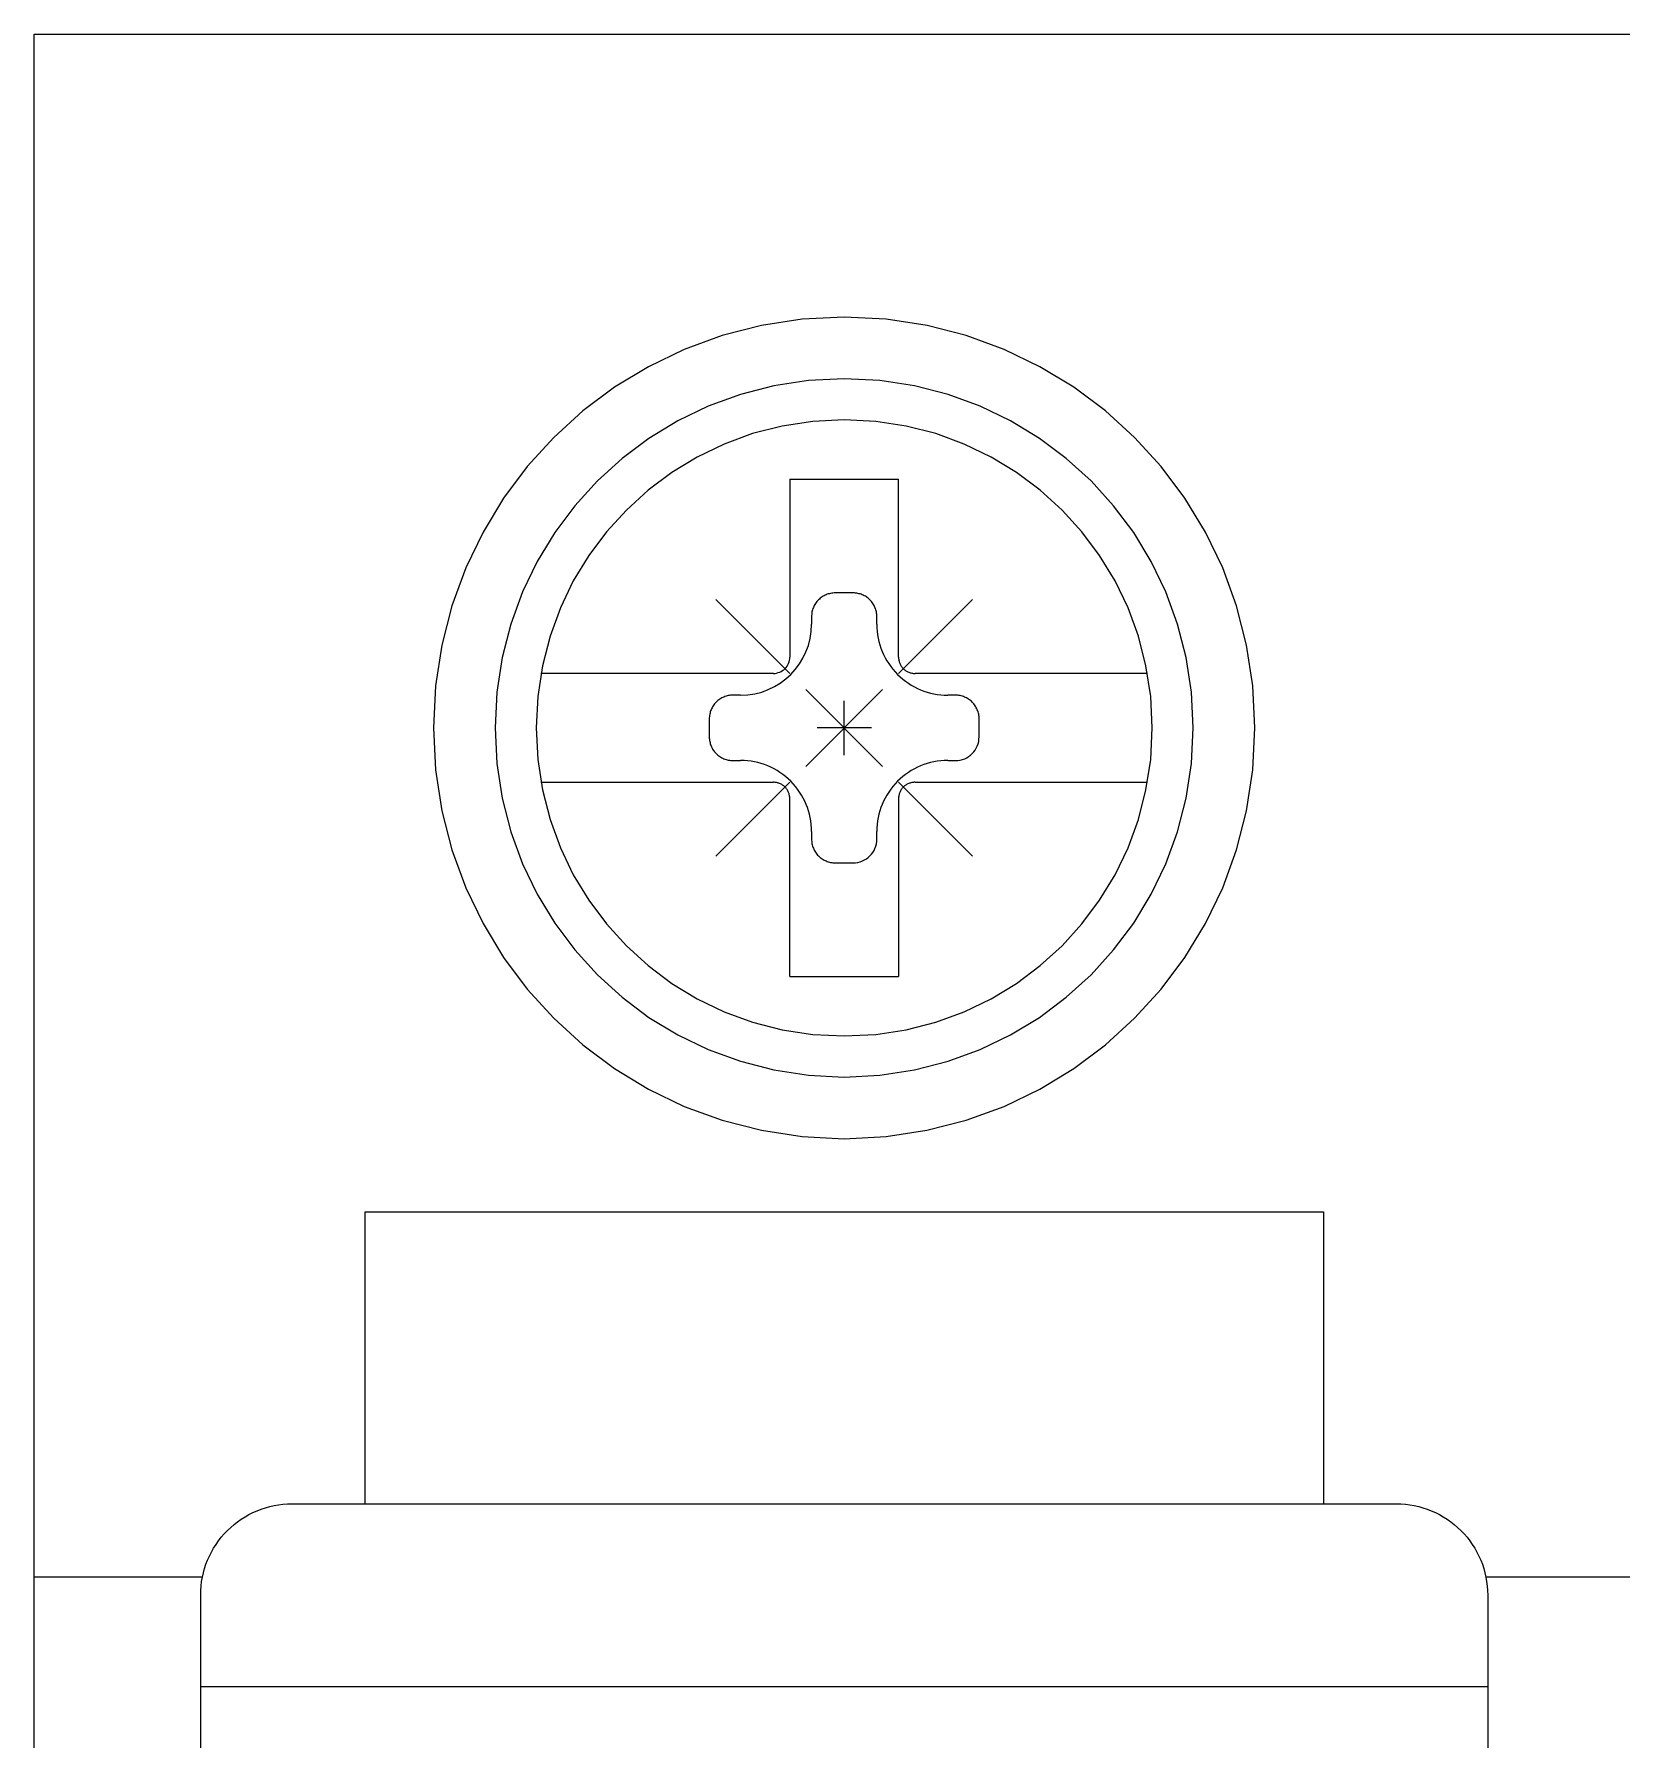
# Model space of a CAD drawing. Header units: millimetres. Extents: x 173893 to 258446, y -176540 to -123824.
# Drawn here: x 199083.38 to 199100.99, y -139259.58 to -139240.66 of the extents above; entities that cross this region are included whole.
import ezdxf

# ---------------------------------------------------------------- set-up
doc = ezdxf.new("R2010")
doc.units = ezdxf.units.MM
doc.header["$LTSCALE"] = 3

msp = doc.modelspace()

# ---------------------------------------------------------------- linework, layer by layer
for p, q in [((199083.381, -139320.141), (199083.381, -139240.659)), ((199083.381, -139240.659), (199101.353, -139240.659)), ((199091.901, -139243.822), (199091.449, -139243.891)), ((199092.367, -139243.798), (199091.901, -139243.822)), ((199092.833, -139243.822), (199092.367, -139243.798)), ((199092.367, -139243.798), (199092.367, -139243.798)), ((199093.286, -139243.891), (199092.833, -139243.822)), ((199091.012, -139244.003), (199090.594, -139244.156)), ((199091.449, -139243.891), (199091.012, -139244.003)), ((199093.722, -139244.003), (199093.286, -139243.891)), ((199094.141, -139244.156), (199093.722, -139244.003)), ((199090.594, -139244.156), (199090.195, -139244.348)), ((199094.539, -139244.348), (199094.141, -139244.156)), ((199090.195, -139244.348), (199089.82, -139244.576)), ((199094.915, -139244.576), (199094.539, -139244.348)), ((199089.82, -139244.576), (199089.469, -139244.838)), ((199091.587, -139244.56), (199091.216, -139244.656)), ((199091.971, -139244.501), (199091.587, -139244.56)), ((199092.367, -139244.482), (199091.971, -139244.501)), ((199092.763, -139244.501), (199092.367, -139244.482)), ((199092.367, -139244.482), (199092.367, -139244.482)), ((199093.148, -139244.56), (199092.763, -139244.501)), ((199093.519, -139244.656), (199093.148, -139244.56)), ((199095.265, -139244.838), (199094.915, -139244.576)), ((199090.86, -139244.786), (199090.521, -139244.949)), ((199091.216, -139244.656), (199090.86, -139244.786)), ((199093.875, -139244.786), (199093.519, -139244.656)), ((199094.213, -139244.949), (199093.875, -139244.786)), ((199089.469, -139244.838), (199089.146, -139245.133)), ((199090.521, -139244.949), (199090.202, -139245.143)), ((199091.678, -139245.007), (199091.351, -139245.091)), ((199092.018, -139244.955), (199091.678, -139245.007)), ((199092.367, -139244.937), (199092.018, -139244.955)), ((199092.717, -139244.955), (199092.367, -139244.937)), ((199092.367, -139244.937), (199092.367, -139244.937)), ((199093.056, -139245.007), (199092.717, -139244.955)), ((199093.383, -139245.091), (199093.056, -139245.007)), ((199094.532, -139245.143), (199094.213, -139244.949)), ((199095.589, -139245.133), (199095.265, -139244.838)), ((199089.146, -139245.133), (199088.851, -139245.456)), ((199090.202, -139245.143), (199089.904, -139245.366)), ((199091.351, -139245.091), (199091.037, -139245.206)), ((199093.697, -139245.206), (199093.383, -139245.091)), ((199094.831, -139245.366), (199094.532, -139245.143)), ((199095.883, -139245.456), (199095.589, -139245.133)), ((199089.904, -139245.366), (199089.629, -139245.616)), ((199090.738, -139245.35), (199090.457, -139245.521)), ((199091.037, -139245.206), (199090.738, -139245.35)), ((199093.996, -139245.35), (199093.697, -139245.206)), ((199094.278, -139245.521), (199093.996, -139245.35)), ((199095.106, -139245.616), (199094.831, -139245.366)), ((199088.851, -139245.456), (199088.589, -139245.807)), ((199090.457, -139245.521), (199090.193, -139245.717)), ((199094.541, -139245.717), (199094.278, -139245.521)), ((199096.145, -139245.807), (199095.883, -139245.456)), ((199089.629, -139245.616), (199089.379, -139245.891)), ((199090.193, -139245.717), (199089.951, -139245.938)), ((199091.764, -139245.597), (199091.764, -139247.569)), ((199091.764, -139245.597), (199092.971, -139245.597)), ((199092.971, -139247.569), (199092.971, -139245.597)), ((199094.784, -139245.938), (199094.541, -139245.717)), ((199095.356, -139245.891), (199095.106, -139245.616)), ((199088.589, -139245.807), (199088.361, -139246.182)), ((199089.379, -139245.891), (199089.156, -139246.189)), ((199089.951, -139245.938), (199089.73, -139246.181)), ((199095.004, -139246.181), (199094.784, -139245.938)), ((199095.579, -139246.189), (199095.356, -139245.891)), ((199096.374, -139246.182), (199096.145, -139245.807)), ((199088.361, -139246.182), (199088.169, -139246.581)), ((199089.156, -139246.189), (199088.962, -139246.508)), ((199089.73, -139246.181), (199089.534, -139246.444)), ((199095.201, -139246.444), (199095.004, -139246.181)), ((199095.773, -139246.508), (199095.579, -139246.189)), ((199096.566, -139246.581), (199096.374, -139246.182)), ((199088.962, -139246.508), (199088.799, -139246.847)), ((199089.534, -139246.444), (199089.362, -139246.725)), ((199095.372, -139246.725), (199095.201, -139246.444)), ((199095.936, -139246.847), (199095.773, -139246.508)), ((199088.169, -139246.581), (199088.016, -139246.999)), ((199096.719, -139246.999), (199096.566, -139246.581)), ((199088.799, -139246.847), (199088.668, -139247.203)), ((199089.362, -139246.725), (199089.219, -139247.024)), ((199092.133, -139246.895), (199092.122, -139246.902)), ((199092.144, -139246.889), (199092.133, -139246.895)), ((199092.156, -139246.883), (199092.144, -139246.889)), ((199092.167, -139246.878), (199092.156, -139246.883)), ((199092.179, -139246.873), (199092.167, -139246.878)), ((199092.191, -139246.869), (199092.179, -139246.873)), ((199092.204, -139246.866), (199092.191, -139246.869)), ((199092.216, -139246.863), (199092.204, -139246.866)), ((199092.229, -139246.861), (199092.216, -139246.863)), ((199092.242, -139246.859), (199092.229, -139246.861)), ((199092.255, -139246.858), (199092.242, -139246.859)), ((199092.268, -139246.858), (199092.255, -139246.858)), ((199092.467, -139246.858), (199092.268, -139246.858)), ((199092.268, -139246.858), (199092.268, -139246.858)), ((199092.48, -139246.858), (199092.467, -139246.858)), ((199092.493, -139246.859), (199092.48, -139246.858)), ((199092.506, -139246.861), (199092.493, -139246.859)), ((199092.518, -139246.863), (199092.506, -139246.861)), ((199092.531, -139246.866), (199092.518, -139246.863)), ((199092.543, -139246.869), (199092.531, -139246.866)), ((199092.555, -139246.873), (199092.543, -139246.869)), ((199092.567, -139246.878), (199092.555, -139246.873)), ((199092.579, -139246.883), (199092.567, -139246.878)), ((199092.59, -139246.889), (199092.579, -139246.883)), ((199092.602, -139246.895), (199092.59, -139246.889)), ((199092.613, -139246.902), (199092.602, -139246.895)), ((199095.516, -139247.024), (199095.372, -139246.725)), ((199096.066, -139247.203), (199095.936, -139246.847)), ((199088.016, -139246.999), (199087.904, -139247.436)), ((199089.219, -139247.024), (199089.104, -139247.338)), ((199090.945, -139246.932), (199091.764, -139247.751)), ((199092.008, -139247.081), (199092.007, -139247.094)), ((199092.01, -139247.069), (199092.008, -139247.081)), ((199092.013, -139247.056), (199092.01, -139247.069)), ((199092.017, -139247.044), (199092.013, -139247.056)), ((199092.02, -139247.032), (199092.017, -139247.044)), ((199092.025, -139247.02), (199092.02, -139247.032)), ((199092.03, -139247.008), (199092.025, -139247.02)), ((199092.036, -139246.997), (199092.03, -139247.008)), ((199092.042, -139246.985), (199092.036, -139246.997)), ((199092.049, -139246.975), (199092.042, -139246.985)), ((199092.057, -139246.964), (199092.049, -139246.975)), ((199092.065, -139246.954), (199092.057, -139246.964)), ((199092.073, -139246.944), (199092.065, -139246.954)), ((199092.082, -139246.935), (199092.073, -139246.944)), ((199092.092, -139246.926), (199092.082, -139246.935)), ((199092.082, -139246.935), (199092.082, -139246.935)), ((199092.101, -139246.917), (199092.092, -139246.926)), ((199092.112, -139246.909), (199092.101, -139246.917)), ((199092.122, -139246.902), (199092.112, -139246.909)), ((199092.623, -139246.909), (199092.613, -139246.902)), ((199092.633, -139246.917), (199092.623, -139246.909)), ((199092.643, -139246.926), (199092.633, -139246.917)), ((199092.653, -139246.935), (199092.643, -139246.926)), ((199092.661, -139246.944), (199092.653, -139246.935)), ((199092.653, -139246.935), (199092.653, -139246.935)), ((199092.67, -139246.954), (199092.661, -139246.944)), ((199092.678, -139246.964), (199092.67, -139246.954)), ((199092.685, -139246.975), (199092.678, -139246.964)), ((199092.692, -139246.985), (199092.685, -139246.975)), ((199092.698, -139246.997), (199092.692, -139246.985)), ((199092.704, -139247.008), (199092.698, -139246.997)), ((199092.709, -139247.02), (199092.704, -139247.008)), ((199092.714, -139247.032), (199092.709, -139247.02)), ((199092.718, -139247.044), (199092.714, -139247.032)), ((199092.721, -139247.056), (199092.718, -139247.044)), ((199092.724, -139247.069), (199092.721, -139247.056)), ((199092.726, -139247.081), (199092.724, -139247.069)), ((199092.728, -139247.094), (199092.726, -139247.081)), ((199092.971, -139247.751), (199093.79, -139246.932)), ((199095.631, -139247.338), (199095.516, -139247.024)), ((199096.831, -139247.436), (199096.719, -139246.999)), ((199088.668, -139247.203), (199088.573, -139247.574)), ((199092.001, -139247.285), (199092.005, -139247.205)), ((199092.006, -139247.107), (199092.005, -139247.12)), ((199092.005, -139247.12), (199092.005, -139247.205)), ((199092.007, -139247.094), (199092.006, -139247.107)), ((199092.729, -139247.107), (199092.728, -139247.094)), ((199092.729, -139247.12), (199092.729, -139247.107)), ((199092.729, -139247.205), (199092.729, -139247.12)), ((199092.729, -139247.12), (199092.729, -139247.12)), ((199092.729, -139247.205), (199092.729, -139247.205)), ((199092.729, -139247.205), (199092.73, -139247.244)), ((199092.73, -139247.244), (199092.733, -139247.283)), ((199096.161, -139247.574), (199096.066, -139247.203)), ((199087.904, -139247.436), (199087.834, -139247.888)), ((199089.104, -139247.338), (199089.02, -139247.666)), ((199091.943, -139247.511), (199091.97, -139247.439)), ((199091.97, -139247.439), (199091.989, -139247.363)), ((199091.989, -139247.363), (199092.001, -139247.285)), ((199092.733, -139247.283), (199092.738, -139247.321)), ((199092.738, -139247.321), (199092.745, -139247.359)), ((199092.745, -139247.359), (199092.753, -139247.397)), ((199092.753, -139247.397), (199092.763, -139247.434)), ((199092.763, -139247.434), (199092.775, -139247.47)), ((199095.715, -139247.666), (199095.631, -139247.338)), ((199096.9, -139247.888), (199096.831, -139247.436)), ((199088.573, -139247.574), (199088.514, -139247.958)), ((199091.733, -139247.67), (199091.742, -139247.655)), ((199091.742, -139247.655), (199091.75, -139247.639)), ((199091.75, -139247.639), (199091.756, -139247.622)), ((199091.756, -139247.622), (199091.76, -139247.605)), ((199091.76, -139247.605), (199091.763, -139247.587)), ((199091.763, -139247.587), (199091.764, -139247.569)), ((199091.825, -139247.706), (199091.871, -139247.645)), ((199091.871, -139247.645), (199091.91, -139247.58)), ((199091.91, -139247.58), (199091.943, -139247.511)), ((199092.775, -139247.47), (199092.789, -139247.506)), ((199092.789, -139247.506), (199092.805, -139247.541)), ((199092.805, -139247.541), (199092.822, -139247.576)), ((199092.822, -139247.576), (199092.841, -139247.609)), ((199092.841, -139247.609), (199092.862, -139247.642)), ((199092.862, -139247.642), (199092.884, -139247.673)), ((199092.971, -139247.569), (199092.971, -139247.569)), ((199092.971, -139247.569), (199092.971, -139247.577)), ((199092.971, -139247.577), (199092.971, -139247.586)), ((199092.971, -139247.586), (199092.972, -139247.595)), ((199092.972, -139247.595), (199092.974, -139247.604)), ((199092.974, -139247.604), (199092.976, -139247.613)), ((199092.976, -139247.613), (199092.978, -139247.621)), ((199092.978, -139247.621), (199092.981, -139247.63)), ((199092.981, -139247.63), (199092.984, -139247.638)), ((199092.984, -139247.638), (199092.988, -139247.646)), ((199092.988, -139247.646), (199092.992, -139247.654)), ((199092.992, -139247.654), (199092.996, -139247.662)), ((199096.22, -139247.958), (199096.161, -139247.574)), ((199089.02, -139247.666), (199088.968, -139248.005)), ((199091.582, -139247.751), (199089.004, -139247.751)), ((199091.582, -139247.751), (199091.6, -139247.75)), ((199091.582, -139247.751), (199091.582, -139247.751)), ((199091.6, -139247.75), (199091.618, -139247.747)), ((199091.618, -139247.747), (199091.636, -139247.742)), ((199091.636, -139247.742), (199091.653, -139247.736)), ((199091.653, -139247.736), (199091.668, -139247.729)), ((199091.658, -139247.858), (199091.719, -139247.812)), ((199091.668, -139247.729), (199091.683, -139247.719)), ((199091.683, -139247.719), (199091.697, -139247.709)), ((199091.697, -139247.709), (199091.711, -139247.697)), ((199091.711, -139247.697), (199091.722, -139247.684)), ((199091.719, -139247.812), (199091.775, -139247.762)), ((199091.722, -139247.684), (199091.733, -139247.67)), ((199091.775, -139247.762), (199091.825, -139247.706)), ((199092.884, -139247.673), (199092.908, -139247.704)), ((199092.908, -139247.704), (199092.933, -139247.733)), ((199092.933, -139247.733), (199092.96, -139247.762)), ((199092.96, -139247.762), (199092.96, -139247.762)), ((199092.96, -139247.762), (199092.988, -139247.788)), ((199092.988, -139247.788), (199093.018, -139247.814)), ((199092.996, -139247.662), (199093.001, -139247.67)), ((199093.001, -139247.67), (199093.006, -139247.677)), ((199093.006, -139247.677), (199093.012, -139247.684)), ((199093.012, -139247.684), (199093.018, -139247.691)), ((199093.018, -139247.691), (199093.024, -139247.697)), ((199093.018, -139247.814), (199093.048, -139247.838)), ((199093.024, -139247.697), (199093.024, -139247.697)), ((199093.024, -139247.697), (199093.03, -139247.703)), ((199093.03, -139247.703), (199093.037, -139247.709)), ((199093.037, -139247.709), (199093.044, -139247.715)), ((199093.044, -139247.715), (199093.052, -139247.72)), ((199093.048, -139247.838), (199093.08, -139247.86)), ((199093.052, -139247.72), (199093.059, -139247.725)), ((199093.059, -139247.725), (199093.067, -139247.729)), ((199093.067, -139247.729), (199093.075, -139247.733)), ((199093.075, -139247.733), (199093.083, -139247.737)), ((199093.083, -139247.737), (199093.091, -139247.74)), ((199093.091, -139247.74), (199093.1, -139247.743)), ((199093.1, -139247.743), (199093.108, -139247.745)), ((199093.108, -139247.745), (199093.117, -139247.747)), ((199093.117, -139247.747), (199093.126, -139247.749)), ((199093.126, -139247.749), (199093.135, -139247.75)), ((199093.135, -139247.75), (199093.144, -139247.75)), ((199093.144, -139247.75), (199093.153, -139247.751)), ((199095.731, -139247.751), (199093.153, -139247.751)), ((199095.767, -139248.005), (199095.715, -139247.666)), ((199087.834, -139247.888), (199087.811, -139248.354)), ((199088.514, -139247.958), (199088.495, -139248.354)), ((199088.968, -139248.005), (199088.95, -139248.354)), ((199090.988, -139248.036), (199090.977, -139248.044)), ((199090.998, -139248.029), (199090.988, -139248.036)), ((199091.009, -139248.023), (199090.998, -139248.029)), ((199091.021, -139248.017), (199091.009, -139248.023)), ((199091.033, -139248.012), (199091.021, -139248.017)), ((199091.045, -139248.007), (199091.033, -139248.012)), ((199091.057, -139248.003), (199091.045, -139248.007)), ((199091.069, -139248), (199091.057, -139248.003)), ((199091.082, -139247.997), (199091.069, -139248)), ((199091.094, -139247.995), (199091.082, -139247.997)), ((199091.107, -139247.993), (199091.094, -139247.995)), ((199091.12, -139247.993), (199091.107, -139247.993)), ((199091.133, -139247.992), (199091.12, -139247.993)), ((199091.218, -139247.992), (199091.133, -139247.992)), ((199091.133, -139247.992), (199091.133, -139247.992)), ((199091.218, -139247.992), (199091.298, -139247.988)), ((199091.218, -139247.992), (199091.218, -139247.992)), ((199091.298, -139247.988), (199091.377, -139247.976)), ((199091.377, -139247.976), (199091.452, -139247.957)), ((199091.452, -139247.957), (199091.524, -139247.93)), ((199091.524, -139247.93), (199091.593, -139247.897)), ((199091.593, -139247.897), (199091.658, -139247.858)), ((199091.941, -139247.928), (199092.794, -139248.781)), ((199091.941, -139248.781), (199092.794, -139247.928)), ((199093.08, -139247.86), (199093.112, -139247.88)), ((199093.112, -139247.88), (199093.146, -139247.899)), ((199093.146, -139247.899), (199093.18, -139247.917)), ((199093.18, -139247.917), (199093.215, -139247.932)), ((199093.215, -139247.932), (199093.251, -139247.946)), ((199093.251, -139247.946), (199093.288, -139247.958)), ((199093.288, -139247.958), (199093.325, -139247.968)), ((199093.325, -139247.968), (199093.362, -139247.977)), ((199093.362, -139247.977), (199093.4, -139247.984)), ((199093.4, -139247.984), (199093.439, -139247.988)), ((199093.439, -139247.988), (199093.478, -139247.991)), ((199093.478, -139247.991), (199093.517, -139247.992)), ((199093.601, -139247.992), (199093.517, -139247.992)), ((199093.614, -139247.993), (199093.601, -139247.992)), ((199093.627, -139247.993), (199093.614, -139247.993)), ((199093.64, -139247.995), (199093.627, -139247.993)), ((199093.653, -139247.997), (199093.64, -139247.995)), ((199093.665, -139248), (199093.653, -139247.997)), ((199093.678, -139248.003), (199093.665, -139248)), ((199093.69, -139248.007), (199093.678, -139248.003)), ((199093.702, -139248.012), (199093.69, -139248.007)), ((199093.713, -139248.017), (199093.702, -139248.012)), ((199093.725, -139248.023), (199093.713, -139248.017)), ((199093.736, -139248.029), (199093.725, -139248.023)), ((199093.747, -139248.036), (199093.736, -139248.029)), ((199093.757, -139248.044), (199093.747, -139248.036)), ((199095.785, -139248.354), (199095.767, -139248.005)), ((199096.24, -139248.354), (199096.22, -139247.958)), ((199096.924, -139248.354), (199096.9, -139247.888)), ((199090.874, -139248.216), (199090.872, -139248.229)), ((199090.876, -139248.203), (199090.874, -139248.216)), ((199090.879, -139248.191), (199090.876, -139248.203)), ((199090.882, -139248.178), (199090.879, -139248.191)), ((199090.886, -139248.166), (199090.882, -139248.178)), ((199090.891, -139248.154), (199090.886, -139248.166)), ((199090.896, -139248.142), (199090.891, -139248.154)), ((199090.902, -139248.131), (199090.896, -139248.142)), ((199090.908, -139248.12), (199090.902, -139248.131)), ((199090.915, -139248.109), (199090.908, -139248.12)), ((199090.922, -139248.098), (199090.915, -139248.109)), ((199090.93, -139248.088), (199090.922, -139248.098)), ((199090.939, -139248.078), (199090.93, -139248.088)), ((199090.948, -139248.069), (199090.939, -139248.078)), ((199090.957, -139248.06), (199090.948, -139248.069)), ((199090.948, -139248.069), (199090.948, -139248.069)), ((199090.967, -139248.052), (199090.957, -139248.06)), ((199090.977, -139248.044), (199090.967, -139248.052)), ((199092.367, -139248.656), (199092.367, -139248.053)), ((199093.768, -139248.052), (199093.757, -139248.044)), ((199093.778, -139248.06), (199093.768, -139248.052)), ((199093.787, -139248.069), (199093.778, -139248.06)), ((199093.796, -139248.078), (199093.787, -139248.069)), ((199093.787, -139248.069), (199093.787, -139248.069)), ((199093.804, -139248.088), (199093.796, -139248.078)), ((199093.812, -139248.098), (199093.804, -139248.088)), ((199093.82, -139248.109), (199093.812, -139248.098)), ((199093.827, -139248.12), (199093.82, -139248.109)), ((199093.833, -139248.131), (199093.827, -139248.12)), ((199093.839, -139248.142), (199093.833, -139248.131)), ((199093.844, -139248.154), (199093.839, -139248.142)), ((199093.848, -139248.166), (199093.844, -139248.154)), ((199093.852, -139248.178), (199093.848, -139248.166)), ((199093.856, -139248.191), (199093.852, -139248.178)), ((199093.859, -139248.203), (199093.856, -139248.191)), ((199093.861, -139248.216), (199093.859, -139248.203)), ((199093.863, -139248.229), (199093.861, -139248.216)), ((199087.811, -139248.354), (199087.811, -139248.354)), ((199087.811, -139248.354), (199087.834, -139248.82)), ((199088.495, -139248.354), (199088.495, -139248.354)), ((199088.495, -139248.354), (199088.514, -139248.75)), ((199088.95, -139248.354), (199088.95, -139248.354)), ((199088.95, -139248.354), (199088.968, -139248.704)), ((199090.872, -139248.229), (199090.871, -139248.242)), ((199090.871, -139248.242), (199090.871, -139248.255)), ((199090.871, -139248.255), (199090.871, -139248.454)), ((199092.669, -139248.354), (199092.066, -139248.354)), ((199093.863, -139248.242), (199093.863, -139248.229)), ((199093.864, -139248.255), (199093.863, -139248.242)), ((199093.864, -139248.454), (199093.864, -139248.255)), ((199093.864, -139248.255), (199093.864, -139248.255)), ((199095.767, -139248.704), (199095.785, -139248.354)), ((199095.785, -139248.354), (199095.785, -139248.354)), ((199096.22, -139248.75), (199096.24, -139248.354)), ((199096.24, -139248.354), (199096.24, -139248.354)), ((199096.9, -139248.82), (199096.924, -139248.354)), ((199096.924, -139248.354), (199096.924, -139248.354)), ((199090.871, -139248.454), (199090.871, -139248.454)), ((199090.871, -139248.454), (199090.871, -139248.467)), ((199090.871, -139248.467), (199090.872, -139248.48)), ((199090.872, -139248.48), (199090.874, -139248.493)), ((199090.874, -139248.493), (199090.876, -139248.505)), ((199090.876, -139248.505), (199090.879, -139248.518)), ((199090.879, -139248.518), (199090.882, -139248.53)), ((199090.882, -139248.53), (199090.886, -139248.542)), ((199090.886, -139248.542), (199090.891, -139248.554)), ((199090.891, -139248.554), (199090.896, -139248.566)), ((199090.896, -139248.566), (199090.902, -139248.578)), ((199090.902, -139248.578), (199090.908, -139248.589)), ((199090.908, -139248.589), (199090.915, -139248.6)), ((199090.915, -139248.6), (199090.922, -139248.61)), ((199093.804, -139248.621), (199093.819, -139248.601)), ((199093.819, -139248.601), (199093.832, -139248.579)), ((199093.832, -139248.579), (199093.843, -139248.556)), ((199093.843, -139248.556), (199093.852, -139248.532)), ((199093.852, -139248.532), (199093.859, -139248.507)), ((199093.859, -139248.507), (199093.862, -139248.481)), ((199093.862, -139248.481), (199093.864, -139248.454)), ((199088.514, -139248.75), (199088.573, -139249.135)), ((199088.968, -139248.704), (199089.02, -139249.043)), ((199090.922, -139248.61), (199090.93, -139248.62)), ((199090.93, -139248.62), (199090.939, -139248.63)), ((199090.939, -139248.63), (199090.948, -139248.64)), ((199090.948, -139248.64), (199090.948, -139248.64)), ((199090.948, -139248.64), (199090.957, -139248.649)), ((199090.957, -139248.649), (199090.967, -139248.657)), ((199090.967, -139248.657), (199090.977, -139248.665)), ((199090.977, -139248.665), (199090.988, -139248.672)), ((199090.988, -139248.672), (199090.998, -139248.679)), ((199090.998, -139248.679), (199091.009, -139248.685)), ((199091.009, -139248.685), (199091.021, -139248.691)), ((199091.021, -139248.691), (199091.033, -139248.697)), ((199091.033, -139248.697), (199091.045, -139248.701)), ((199091.045, -139248.701), (199091.057, -139248.705)), ((199091.057, -139248.705), (199091.069, -139248.708)), ((199091.069, -139248.708), (199091.082, -139248.711)), ((199091.082, -139248.711), (199091.094, -139248.713)), ((199091.094, -139248.713), (199091.107, -139248.715)), ((199091.107, -139248.715), (199091.12, -139248.716)), ((199091.12, -139248.716), (199091.133, -139248.717)), ((199091.133, -139248.717), (199091.218, -139248.717)), ((199091.257, -139248.717), (199091.218, -139248.717)), ((199091.296, -139248.72), (199091.257, -139248.717)), ((199091.334, -139248.725), (199091.296, -139248.72)), ((199091.372, -139248.732), (199091.334, -139248.725)), ((199091.41, -139248.74), (199091.372, -139248.732)), ((199091.447, -139248.75), (199091.41, -139248.74)), ((199091.483, -139248.762), (199091.447, -139248.75)), ((199091.519, -139248.776), (199091.483, -139248.762)), ((199091.554, -139248.792), (199091.519, -139248.776)), ((199091.589, -139248.809), (199091.554, -139248.792)), ((199093.18, -139248.792), (199093.146, -139248.809)), ((199093.215, -139248.776), (199093.18, -139248.792)), ((199093.251, -139248.762), (199093.215, -139248.776)), ((199093.288, -139248.75), (199093.251, -139248.762)), ((199093.325, -139248.74), (199093.288, -139248.75)), ((199093.362, -139248.732), (199093.325, -139248.74)), ((199093.4, -139248.725), (199093.362, -139248.732)), ((199093.439, -139248.72), (199093.4, -139248.725)), ((199093.478, -139248.717), (199093.439, -139248.72)), ((199093.517, -139248.717), (199093.478, -139248.717)), ((199093.517, -139248.717), (199093.601, -139248.717)), ((199093.517, -139248.717), (199093.517, -139248.717)), ((199093.601, -139248.717), (199093.628, -139248.715)), ((199093.601, -139248.717), (199093.601, -139248.717)), ((199093.628, -139248.715), (199093.654, -139248.711)), ((199093.654, -139248.711), (199093.679, -139248.705)), ((199093.679, -139248.705), (199093.704, -139248.696)), ((199093.704, -139248.696), (199093.726, -139248.685)), ((199093.726, -139248.685), (199093.748, -139248.672)), ((199093.748, -139248.672), (199093.768, -139248.656)), ((199093.768, -139248.656), (199093.787, -139248.64)), ((199093.787, -139248.64), (199093.804, -139248.621)), ((199095.715, -139249.043), (199095.767, -139248.704)), ((199096.161, -139249.135), (199096.22, -139248.75)), ((199087.834, -139248.82), (199087.903, -139249.273)), ((199089.004, -139248.958), (199091.582, -139248.958)), ((199090.945, -139249.777), (199091.764, -139248.958)), ((199091.591, -139248.958), (199091.582, -139248.958)), ((199091.622, -139248.828), (199091.589, -139248.809)), ((199091.6, -139248.959), (199091.591, -139248.958)), ((199091.608, -139248.96), (199091.6, -139248.959)), ((199091.617, -139248.962), (199091.608, -139248.96)), ((199091.626, -139248.963), (199091.617, -139248.962)), ((199091.655, -139248.849), (199091.622, -139248.828)), ((199091.635, -139248.966), (199091.626, -139248.963)), ((199091.643, -139248.969), (199091.635, -139248.966)), ((199091.651, -139248.972), (199091.643, -139248.969)), ((199091.659, -139248.975), (199091.651, -139248.972)), ((199091.686, -139248.871), (199091.655, -139248.849)), ((199091.667, -139248.979), (199091.659, -139248.975)), ((199091.675, -139248.984), (199091.667, -139248.979)), ((199091.717, -139248.895), (199091.686, -139248.871)), ((199091.746, -139248.92), (199091.717, -139248.895)), ((199091.775, -139248.947), (199091.746, -139248.92)), ((199091.802, -139248.975), (199091.775, -139248.947)), ((199091.775, -139248.947), (199091.775, -139248.947)), ((199091.827, -139249.005), (199091.802, -139248.975)), ((199092.933, -139248.975), (199092.908, -139249.005)), ((199092.96, -139248.947), (199092.933, -139248.975)), ((199092.988, -139248.92), (199092.96, -139248.947)), ((199092.96, -139248.947), (199092.96, -139248.947)), ((199092.971, -139248.958), (199093.79, -139249.777)), ((199093.018, -139248.895), (199092.988, -139248.92)), ((199093.048, -139248.871), (199093.018, -139248.895)), ((199093.08, -139248.849), (199093.048, -139248.871)), ((199093.067, -139248.979), (199093.059, -139248.984)), ((199093.075, -139248.975), (199093.067, -139248.979)), ((199093.083, -139248.972), (199093.075, -139248.975)), ((199093.112, -139248.828), (199093.08, -139248.849)), ((199093.091, -139248.969), (199093.083, -139248.972)), ((199093.1, -139248.966), (199093.091, -139248.969)), ((199093.108, -139248.963), (199093.1, -139248.966)), ((199093.117, -139248.962), (199093.108, -139248.963)), ((199093.146, -139248.809), (199093.112, -139248.828)), ((199093.126, -139248.96), (199093.117, -139248.962)), ((199093.135, -139248.959), (199093.126, -139248.96)), ((199093.144, -139248.958), (199093.135, -139248.959)), ((199093.153, -139248.958), (199093.144, -139248.958)), ((199093.153, -139248.958), (199093.153, -139248.958)), ((199093.153, -139248.958), (199095.731, -139248.958)), ((199096.831, -139249.273), (199096.9, -139248.82)), ((199088.573, -139249.135), (199088.668, -139249.506)), ((199089.02, -139249.043), (199089.104, -139249.37)), ((199091.683, -139248.989), (199091.675, -139248.984)), ((199091.69, -139248.994), (199091.683, -139248.989)), ((199091.697, -139248.999), (199091.69, -139248.994)), ((199091.704, -139249.005), (199091.697, -139248.999)), ((199091.711, -139249.011), (199091.704, -139249.005)), ((199091.717, -139249.018), (199091.711, -139249.011)), ((199091.711, -139249.011), (199091.711, -139249.011)), ((199091.723, -139249.025), (199091.717, -139249.018)), ((199091.728, -139249.032), (199091.723, -139249.025)), ((199091.733, -139249.039), (199091.728, -139249.032)), ((199091.738, -139249.046), (199091.733, -139249.039)), ((199091.742, -139249.054), (199091.738, -139249.046)), ((199091.746, -139249.062), (199091.742, -139249.054)), ((199091.75, -139249.07), (199091.746, -139249.062)), ((199091.753, -139249.079), (199091.75, -139249.07)), ((199091.756, -139249.087), (199091.753, -139249.079)), ((199091.758, -139249.096), (199091.756, -139249.087)), ((199091.76, -139249.104), (199091.758, -139249.096)), ((199091.762, -139249.113), (199091.76, -139249.104)), ((199091.763, -139249.122), (199091.762, -139249.113)), ((199091.764, -139249.131), (199091.763, -139249.122)), ((199091.764, -139249.14), (199091.764, -139249.131)), ((199091.764, -139249.14), (199091.764, -139249.14)), ((199091.764, -139251.112), (199091.764, -139249.14)), ((199091.851, -139249.035), (199091.827, -139249.005)), ((199091.873, -139249.067), (199091.851, -139249.035)), ((199091.894, -139249.1), (199091.873, -139249.067)), ((199091.912, -139249.133), (199091.894, -139249.1)), ((199091.93, -139249.167), (199091.912, -139249.133)), ((199091.945, -139249.203), (199091.93, -139249.167)), ((199092.805, -139249.167), (199092.789, -139249.203)), ((199092.822, -139249.133), (199092.805, -139249.167)), ((199092.841, -139249.1), (199092.822, -139249.133)), ((199092.862, -139249.067), (199092.841, -139249.1)), ((199092.884, -139249.035), (199092.862, -139249.067)), ((199092.908, -139249.005), (199092.884, -139249.035)), ((199092.972, -139249.113), (199092.971, -139249.122)), ((199092.971, -139249.122), (199092.971, -139249.131)), ((199092.971, -139249.131), (199092.971, -139249.14)), ((199092.971, -139249.14), (199092.971, -139251.112)), ((199092.974, -139249.104), (199092.972, -139249.113)), ((199092.976, -139249.096), (199092.974, -139249.104)), ((199092.978, -139249.087), (199092.976, -139249.096)), ((199092.981, -139249.079), (199092.978, -139249.087)), ((199092.984, -139249.07), (199092.981, -139249.079)), ((199092.988, -139249.062), (199092.984, -139249.07)), ((199092.992, -139249.054), (199092.988, -139249.062)), ((199092.996, -139249.046), (199092.992, -139249.054)), ((199093.001, -139249.039), (199092.996, -139249.046)), ((199093.006, -139249.032), (199093.001, -139249.039)), ((199093.012, -139249.025), (199093.006, -139249.032)), ((199093.018, -139249.018), (199093.012, -139249.025)), ((199093.024, -139249.011), (199093.018, -139249.018)), ((199093.03, -139249.005), (199093.024, -139249.011)), ((199093.024, -139249.011), (199093.024, -139249.011)), ((199093.037, -139248.999), (199093.03, -139249.005)), ((199093.044, -139248.994), (199093.037, -139248.999)), ((199093.052, -139248.989), (199093.044, -139248.994)), ((199093.059, -139248.984), (199093.052, -139248.989)), ((199095.631, -139249.37), (199095.715, -139249.043)), ((199096.066, -139249.506), (199096.161, -139249.135)), ((199087.903, -139249.273), (199088.016, -139249.709)), ((199091.959, -139249.238), (199091.945, -139249.203)), ((199091.971, -139249.275), (199091.959, -139249.238)), ((199091.981, -139249.312), (199091.971, -139249.275)), ((199091.99, -139249.349), (199091.981, -139249.312)), ((199091.997, -139249.387), (199091.99, -139249.349)), ((199092.745, -139249.349), (199092.738, -139249.387)), ((199092.753, -139249.312), (199092.745, -139249.349)), ((199092.763, -139249.275), (199092.753, -139249.312)), ((199092.775, -139249.238), (199092.763, -139249.275)), ((199092.789, -139249.203), (199092.775, -139249.238)), ((199096.719, -139249.709), (199096.831, -139249.273)), ((199088.668, -139249.506), (199088.799, -139249.862)), ((199089.104, -139249.37), (199089.219, -139249.684)), ((199092.001, -139249.426), (199091.997, -139249.387)), ((199092.004, -139249.465), (199092.001, -139249.426)), ((199092.005, -139249.504), (199092.004, -139249.465)), ((199092.005, -139249.504), (199092.005, -139249.589)), ((199092.005, -139249.504), (199092.005, -139249.504)), ((199092.73, -139249.465), (199092.729, -139249.504)), ((199092.729, -139249.589), (199092.729, -139249.504)), ((199092.733, -139249.426), (199092.73, -139249.465)), ((199092.738, -139249.387), (199092.733, -139249.426)), ((199095.516, -139249.684), (199095.631, -139249.37)), ((199095.936, -139249.862), (199096.066, -139249.506)), ((199088.016, -139249.709), (199088.169, -139250.128)), ((199089.219, -139249.684), (199089.362, -139249.983)), ((199092.005, -139249.589), (199092.005, -139249.589)), ((199092.005, -139249.589), (199092.006, -139249.601)), ((199092.006, -139249.601), (199092.007, -139249.614)), ((199092.007, -139249.614), (199092.008, -139249.627)), ((199092.008, -139249.627), (199092.01, -139249.64)), ((199092.01, -139249.64), (199092.013, -139249.652)), ((199092.013, -139249.652), (199092.017, -139249.665)), ((199092.017, -139249.665), (199092.02, -139249.677)), ((199092.02, -139249.677), (199092.025, -139249.689)), ((199092.025, -139249.689), (199092.03, -139249.701)), ((199092.03, -139249.701), (199092.036, -139249.712)), ((199092.036, -139249.712), (199092.042, -139249.723)), ((199092.042, -139249.723), (199092.049, -139249.734)), ((199092.049, -139249.734), (199092.057, -139249.745)), ((199092.669, -139249.755), (199092.684, -139249.735)), ((199092.684, -139249.735), (199092.698, -139249.713)), ((199092.698, -139249.713), (199092.709, -139249.691)), ((199092.709, -139249.691), (199092.717, -139249.666)), ((199092.717, -139249.666), (199092.724, -139249.641)), ((199092.724, -139249.641), (199092.728, -139249.615)), ((199092.728, -139249.615), (199092.729, -139249.589)), ((199095.372, -139249.983), (199095.516, -139249.684)), ((199096.566, -139250.128), (199096.719, -139249.709)), ((199088.799, -139249.862), (199088.962, -139250.2)), ((199092.057, -139249.745), (199092.065, -139249.755)), ((199092.065, -139249.755), (199092.073, -139249.765)), ((199092.073, -139249.765), (199092.082, -139249.774)), ((199092.082, -139249.774), (199092.082, -139249.774)), ((199092.082, -139249.774), (199092.092, -139249.783)), ((199092.092, -139249.783), (199092.101, -139249.791)), ((199092.101, -139249.791), (199092.112, -139249.799)), ((199092.112, -139249.799), (199092.122, -139249.807)), ((199092.122, -139249.807), (199092.133, -139249.814)), ((199092.133, -139249.814), (199092.144, -139249.82)), ((199092.144, -139249.82), (199092.156, -139249.826)), ((199092.156, -139249.826), (199092.167, -139249.831)), ((199092.167, -139249.831), (199092.179, -139249.835)), ((199092.179, -139249.835), (199092.191, -139249.84)), ((199092.191, -139249.84), (199092.204, -139249.843)), ((199092.204, -139249.843), (199092.216, -139249.846)), ((199092.216, -139249.846), (199092.229, -139249.848)), ((199092.229, -139249.848), (199092.242, -139249.85)), ((199092.242, -139249.85), (199092.255, -139249.851)), ((199092.255, -139249.851), (199092.268, -139249.851)), ((199092.268, -139249.851), (199092.467, -139249.851)), ((199092.467, -139249.851), (199092.494, -139249.85)), ((199092.467, -139249.851), (199092.467, -139249.851)), ((199092.494, -139249.85), (199092.52, -139249.846)), ((199092.52, -139249.846), (199092.545, -139249.839)), ((199092.545, -139249.839), (199092.569, -139249.83)), ((199092.569, -139249.83), (199092.592, -139249.819)), ((199092.592, -139249.819), (199092.613, -139249.806)), ((199092.613, -139249.806), (199092.634, -139249.791)), ((199092.634, -139249.791), (199092.652, -139249.774)), ((199092.652, -139249.774), (199092.669, -139249.755)), ((199095.773, -139250.2), (199095.936, -139249.862)), ((199089.362, -139249.983), (199089.534, -139250.265)), ((199095.201, -139250.265), (199095.372, -139249.983)), ((199088.169, -139250.128), (199088.361, -139250.526)), ((199088.962, -139250.2), (199089.156, -139250.52)), ((199089.534, -139250.265), (199089.73, -139250.528)), ((199095.004, -139250.528), (199095.201, -139250.265)), ((199095.579, -139250.52), (199095.773, -139250.2)), ((199096.374, -139250.526), (199096.566, -139250.128)), ((199088.361, -139250.526), (199088.589, -139250.902)), ((199089.156, -139250.52), (199089.379, -139250.818)), ((199089.73, -139250.528), (199089.951, -139250.771)), ((199094.784, -139250.771), (199095.004, -139250.528)), ((199095.356, -139250.818), (199095.579, -139250.52)), ((199096.145, -139250.902), (199096.374, -139250.526)), ((199089.379, -139250.818), (199089.629, -139251.093)), ((199089.951, -139250.771), (199090.193, -139250.991)), ((199094.541, -139250.991), (199094.784, -139250.771)), ((199095.106, -139251.093), (199095.356, -139250.818)), ((199088.589, -139250.902), (199088.851, -139251.252)), ((199090.193, -139250.991), (199090.457, -139251.188)), ((199094.278, -139251.188), (199094.541, -139250.991)), ((199095.883, -139251.252), (199096.145, -139250.902)), ((199088.851, -139251.252), (199089.145, -139251.576)), ((199089.629, -139251.093), (199089.904, -139251.343)), ((199090.457, -139251.188), (199090.738, -139251.359)), ((199091.764, -139251.112), (199092.971, -139251.112)), ((199093.996, -139251.359), (199094.278, -139251.188)), ((199094.831, -139251.343), (199095.106, -139251.093)), ((199095.589, -139251.576), (199095.883, -139251.252)), ((199089.904, -139251.343), (199090.202, -139251.566)), ((199090.738, -139251.359), (199091.037, -139251.503)), ((199093.697, -139251.503), (199093.996, -139251.359)), ((199094.532, -139251.566), (199094.831, -139251.343)), ((199089.145, -139251.576), (199089.469, -139251.87)), ((199090.202, -139251.566), (199090.521, -139251.76)), ((199091.037, -139251.503), (199091.351, -139251.618)), ((199091.351, -139251.618), (199091.678, -139251.702)), ((199093.056, -139251.702), (199093.383, -139251.618)), ((199093.383, -139251.618), (199093.697, -139251.503)), ((199094.213, -139251.76), (199094.532, -139251.566)), ((199095.265, -139251.87), (199095.589, -139251.576)), ((199090.521, -139251.76), (199090.86, -139251.923)), ((199091.678, -139251.702), (199092.018, -139251.754)), ((199092.018, -139251.754), (199092.367, -139251.772)), ((199092.367, -139251.772), (199092.717, -139251.754)), ((199092.367, -139251.772), (199092.367, -139251.772)), ((199092.717, -139251.754), (199093.056, -139251.702)), ((199093.875, -139251.923), (199094.213, -139251.76)), ((199089.469, -139251.87), (199089.82, -139252.132)), ((199090.86, -139251.923), (199091.216, -139252.053)), ((199093.519, -139252.053), (199093.875, -139251.923)), ((199094.915, -139252.132), (199095.265, -139251.87)), ((199089.82, -139252.132), (199090.195, -139252.361)), ((199091.216, -139252.053), (199091.587, -139252.149)), ((199091.587, -139252.149), (199091.971, -139252.207)), ((199092.763, -139252.207), (199093.148, -139252.149)), ((199093.148, -139252.149), (199093.519, -139252.053)), ((199094.539, -139252.361), (199094.915, -139252.132)), ((199090.195, -139252.361), (199090.594, -139252.553)), ((199091.971, -139252.207), (199092.367, -139252.227)), ((199092.367, -139252.227), (199092.763, -139252.207)), ((199092.367, -139252.227), (199092.367, -139252.227)), ((199094.141, -139252.553), (199094.539, -139252.361)), ((199090.594, -139252.553), (199091.012, -139252.706)), ((199093.722, -139252.706), (199094.141, -139252.553)), ((199091.012, -139252.706), (199091.449, -139252.818)), ((199093.285, -139252.818), (199093.722, -139252.706)), ((199091.449, -139252.818), (199091.901, -139252.887)), ((199091.901, -139252.887), (199092.367, -139252.911)), ((199092.367, -139252.911), (199092.833, -139252.887)), ((199092.367, -139252.911), (199092.367, -139252.911)), ((199092.833, -139252.887), (199093.285, -139252.818)), ((199087.052, -139256.961), (199087.052, -139253.721)), ((199087.052, -139253.721), (199097.683, -139253.721)), ((199097.683, -139253.721), (199097.683, -139256.961)), ((199085.68, -139257.131), (199085.722, -139257.104)), ((199085.722, -139257.104), (199085.765, -139257.08)), ((199085.765, -139257.08), (199085.809, -139257.058)), ((199085.809, -139257.058), (199085.854, -139257.038)), ((199085.854, -139257.038), (199085.9, -139257.02)), ((199085.9, -139257.02), (199085.947, -139257.004)), ((199085.947, -139257.004), (199085.995, -139256.991)), ((199085.995, -139256.991), (199086.043, -139256.98)), ((199086.043, -139256.98), (199086.092, -139256.972)), ((199086.092, -139256.972), (199086.141, -139256.966)), ((199086.141, -139256.966), (199086.191, -139256.962)), ((199086.191, -139256.962), (199086.242, -139256.961)), ((199086.242, -139256.961), (199087.052, -139256.961)), ((199087.052, -139256.961), (199097.683, -139256.961)), ((199097.683, -139256.961), (199098.493, -139256.961)), ((199098.493, -139256.961), (199098.493, -139256.961)), ((199098.493, -139256.961), (199098.543, -139256.962)), ((199098.543, -139256.962), (199098.593, -139256.966)), ((199098.593, -139256.966), (199098.642, -139256.972)), ((199098.642, -139256.972), (199098.691, -139256.98)), ((199098.691, -139256.98), (199098.74, -139256.991)), ((199098.74, -139256.991), (199098.787, -139257.004)), ((199098.787, -139257.004), (199098.834, -139257.02)), ((199098.834, -139257.02), (199098.88, -139257.038)), ((199098.88, -139257.038), (199098.925, -139257.058)), ((199098.925, -139257.058), (199098.97, -139257.08)), ((199098.97, -139257.08), (199099.013, -139257.104)), ((199099.013, -139257.104), (199099.055, -139257.131)), ((199085.458, -139257.331), (199085.491, -139257.293)), ((199085.491, -139257.293), (199085.526, -139257.257)), ((199085.526, -139257.257), (199085.562, -139257.222)), ((199085.526, -139257.257), (199085.526, -139257.257)), ((199085.562, -139257.222), (199085.6, -139257.19)), ((199085.6, -139257.19), (199085.639, -139257.159)), ((199085.639, -139257.159), (199085.68, -139257.131)), ((199099.055, -139257.131), (199099.095, -139257.159)), ((199099.095, -139257.159), (199099.135, -139257.19)), ((199099.135, -139257.19), (199099.172, -139257.222)), ((199099.172, -139257.222), (199099.209, -139257.257)), ((199099.209, -139257.257), (199099.209, -139257.257)), ((199099.209, -139257.257), (199099.243, -139257.293)), ((199099.243, -139257.293), (199099.276, -139257.331)), ((199085.326, -139257.54), (199085.348, -139257.496)), ((199085.348, -139257.496), (199085.373, -139257.453)), ((199085.373, -139257.453), (199085.399, -139257.411)), ((199085.399, -139257.411), (199085.428, -139257.371)), ((199085.428, -139257.371), (199085.458, -139257.331)), ((199099.276, -139257.331), (199099.307, -139257.371)), ((199099.307, -139257.371), (199099.335, -139257.411)), ((199099.335, -139257.411), (199099.362, -139257.453)), ((199099.362, -139257.453), (199099.386, -139257.496)), ((199099.386, -139257.496), (199099.408, -139257.54)), ((199085.26, -139257.726), (199085.273, -139257.679)), ((199085.273, -139257.679), (199085.288, -139257.632)), ((199085.288, -139257.632), (199085.306, -139257.586)), ((199085.306, -139257.586), (199085.326, -139257.54)), ((199099.408, -139257.54), (199099.428, -139257.586)), ((199099.428, -139257.586), (199099.446, -139257.632)), ((199099.446, -139257.632), (199099.462, -139257.679)), ((199099.462, -139257.679), (199099.475, -139257.726)), ((199083.381, -139257.771), (199085.25, -139257.771)), ((199085.23, -139257.923), (199085.234, -139257.873)), ((199085.234, -139257.873), (199085.24, -139257.823)), ((199085.24, -139257.823), (199085.249, -139257.775)), ((199085.249, -139257.775), (199085.26, -139257.726)), ((199099.475, -139257.726), (199099.486, -139257.775)), ((199099.485, -139257.771), (199101.353, -139257.771)), ((199099.486, -139257.775), (199099.494, -139257.823)), ((199099.494, -139257.823), (199099.501, -139257.873)), ((199099.501, -139257.873), (199099.504, -139257.923)), ((199085.229, -139257.973), (199085.23, -139257.923)), ((199085.229, -139259.998), (199085.229, -139257.973)), ((199085.229, -139257.973), (199085.229, -139257.973)), ((199099.504, -139257.923), (199099.506, -139257.973)), ((199099.506, -139257.973), (199099.506, -139259.998)), ((199085.229, -139258.986), (199099.506, -139258.986))]:
    msp.add_line(p, q)

doc.saveas('drawing.dxf')
